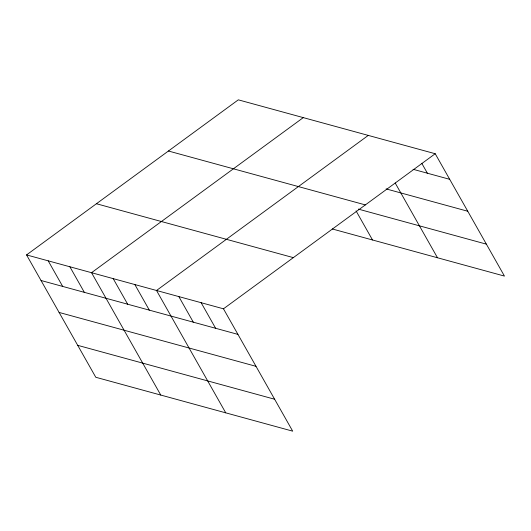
<?xml version="1.0" encoding="UTF-8"?>
<svg xmlns="http://www.w3.org/2000/svg" width="531" height="531" viewBox="0 0 531 531"><rect width="100%" height="100%" fill="white"/><g stroke="black" fill="none" stroke-linecap="round" stroke-linejoin="round"><path stroke-width="0.8" d="M26.55 254.913L223.471 308.81L292.694 431.165L95.779 377.269L26.55 254.913L238.306 99.835L435.221 153.731L504.45 276.087L332.287 228.967M303.287 117.623L91.531 272.695L160.76 395.051M368.268 135.405L156.519 290.484L225.741 412.839M223.471 308.81L435.221 153.731M413.038 169.283L449.697 179.319M386.117 188.903L467.765 211.252M168.427 151.01L365.348 204.906M358.312 209.101L486.383 244.154M96.43 203.738L293.351 257.635M41.026 280.494L237.948 334.397M59.094 312.434L256.015 366.33M77.712 345.336L274.627 399.232M421.753 163.263L427.382 173.212M395.197 182.996L437.498 257.767M356.055 210.88L372.516 239.979M201.149 302.703L215.626 328.284M178.834 296.59L193.311 322.178M134.854 284.556L149.33 310.144M113.196 278.629L127.672 304.21M69.873 266.768L84.349 292.355M48.208 260.84L62.685 286.428"/></g></svg>
